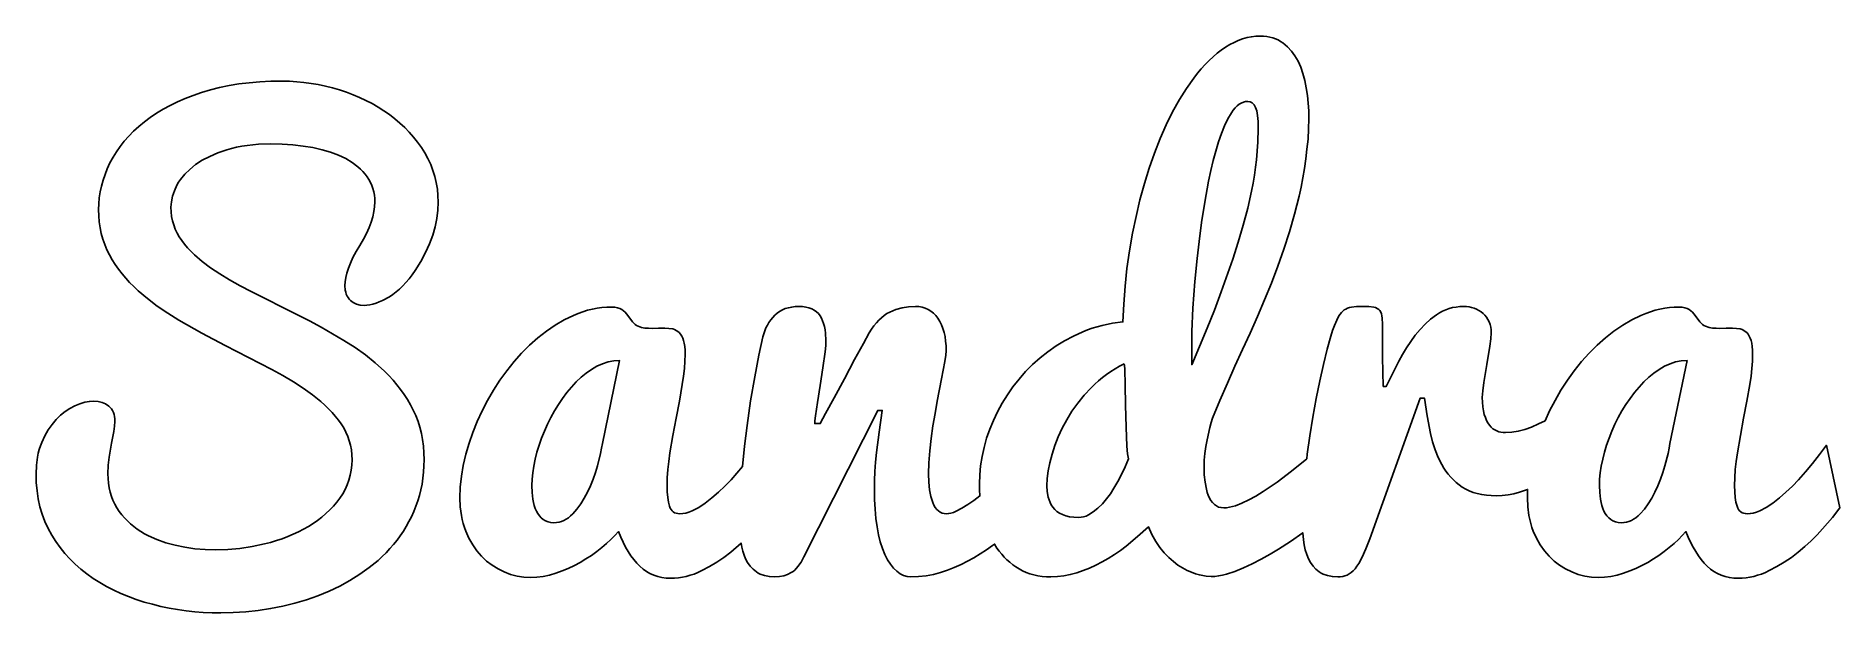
# Model space of a CAD drawing. Header units: millimetres. Extents: x -31.8 to 36.1, y -5.3 to 16.4.
import ezdxf

# ---------------------------------------------------------------- set-up
doc = ezdxf.new("R2010")
doc.units = ezdxf.units.MM
doc.layers.add('LAYER_1', color=18, linetype='CONTINUOUS')

msp = doc.modelspace()

# ---------------------------------------------------------------- linework, layer by layer
at = {"layer": 'LAYER_1'}
for points in [[(14.265, 16.368), (14.387, 16.364), (14.505, 16.352), (14.617, 16.332), (14.726, 16.304), (14.829, 16.267), (14.928, 16.222), (15.023, 16.17), (15.112, 16.109), (15.279, 15.969), (15.429, 15.807), (15.562, 15.624), (15.679, 15.42), (15.78, 15.197), (15.866, 14.957), (15.936, 14.699), (15.992, 14.425), (16.033, 14.139), (16.063, 13.849), (16.081, 13.554), (16.087, 13.254), (16.079, 12.878), (16.055, 12.491), (16.017, 12.12), (15.972, 11.755), (15.919, 11.394), (15.859, 11.039), (15.792, 10.688), (15.717, 10.343), (15.636, 10.003), (15.547, 9.668), (15.353, 9.008), (15.144, 8.356), (14.919, 7.713), (14.678, 7.078), (14.424, 6.449), (14.159, 5.823), (13.884, 5.199), (13.597, 4.578), (13.308, 3.953), (13.023, 3.315), (12.741, 2.665), (12.464, 2.004), (12.411, 1.84), (12.358, 1.644), (12.257, 1.183), (12.214, 0.931), (12.178, 0.675), (12.154, 0.419), (12.146, 0.171), (12.155, -0.128), (12.183, -0.411), (12.232, -0.672), (12.266, -0.792), (12.305, -0.904), (12.351, -1.007), (12.404, -1.098), (12.465, -1.179), (12.533, -1.248), (12.609, -1.304), (12.693, -1.343), (12.786, -1.367), (12.888, -1.375), (12.991, -1.37), (13.098, -1.355), (13.211, -1.33), (13.327, -1.296), (13.572, -1.202), (13.831, -1.079), (14.097, -0.932), (14.365, -0.766), (14.89, -0.411), (15.439, 0.005), (16.011, 0.473), (16.029, 0.638), (16.127, 1.333), (16.24, 2.041), (16.366, 2.739), (16.5, 3.402), (16.638, 4.022), (16.775, 4.589), (16.913, 5.081), (16.982, 5.292), (17.051, 5.479), (17.136, 5.688), (17.22, 5.849), (17.312, 5.973), (17.362, 6.023), (17.416, 6.067), (17.475, 6.103), (17.541, 6.133), (17.613, 6.156), (17.692, 6.172), (17.876, 6.192), (18.1, 6.199), (18.345, 6.192), (18.529, 6.172), (18.6, 6.155), (18.662, 6.127), (18.714, 6.091), (18.756, 6.045), (18.79, 5.989), (18.816, 5.922), (18.835, 5.844), (18.846, 5.754), (18.858, 5.529), (18.862, 5.235), (18.862, 4.287), (18.868, 3.735), (18.884, 3.19), (19, 3.19), (19.477, 4.139), (19.614, 4.396), (19.763, 4.646), (19.922, 4.886), (20.091, 5.118), (20.272, 5.337), (20.465, 5.538), (20.669, 5.721), (20.886, 5.886), (20.999, 5.96), (21.117, 6.023), (21.239, 6.077), (21.365, 6.121), (21.496, 6.155), (21.63, 6.179), (21.77, 6.194), (21.913, 6.199), (22.013, 6.195), (22.112, 6.182), (22.209, 6.16), (22.305, 6.13), (22.397, 6.092), (22.484, 6.047), (22.564, 5.994), (22.639, 5.934), (22.707, 5.867), (22.767, 5.792), (22.821, 5.711), (22.867, 5.622), (22.904, 5.526), (22.93, 5.424), (22.946, 5.317), (22.951, 5.203), (22.938, 4.987), (22.898, 4.7), (22.782, 4.022), (22.665, 3.334), (22.626, 3.028), (22.612, 2.777), (22.617, 2.595), (22.631, 2.428), (22.654, 2.277), (22.686, 2.142), (22.727, 2.021), (22.773, 1.913), (22.825, 1.817), (22.882, 1.734), (22.945, 1.663), (23.012, 1.603), (23.083, 1.554), (23.158, 1.517), (23.236, 1.489), (23.315, 1.469), (23.397, 1.457), (23.481, 1.453), (23.721, 1.466), (23.966, 1.506), (24.214, 1.572), (24.466, 1.665), (24.725, 1.779), (24.972, 1.901), (25.144, 2.274), (25.349, 2.668), (25.572, 3.051), (25.812, 3.423), (26.071, 3.784), (26.345, 4.127), (26.631, 4.448), (26.93, 4.747), (27.242, 5.023), (27.564, 5.274), (27.894, 5.498), (28.234, 5.695), (28.582, 5.865), (28.758, 5.939), (28.935, 6.002), (29.114, 6.056), (29.293, 6.1), (29.473, 6.134), (29.653, 6.158), (29.835, 6.173), (30.017, 6.178), (30.132, 6.172), (30.234, 6.154), (30.323, 6.124), (30.398, 6.082), (30.524, 5.98), (30.626, 5.865), (30.801, 5.627), (30.846, 5.573), (30.896, 5.526), (30.952, 5.488), (31.013, 5.457), (31.141, 5.414), (31.272, 5.389), (31.406, 5.377), (31.542, 5.373), (31.781, 5.378), (32.019, 5.383), (32.173, 5.375), (32.316, 5.352), (32.383, 5.331), (32.445, 5.301), (32.504, 5.262), (32.559, 5.214), (32.609, 5.156), (32.653, 5.087), (32.691, 5.007), (32.724, 4.917), (32.749, 4.813), (32.767, 4.692), (32.778, 4.554), (32.782, 4.398), (32.775, 4.137), (32.755, 3.862), (32.722, 3.573), (32.676, 3.27), (32.565, 2.642), (32.443, 1.999), (32.321, 1.347), (32.21, 0.696), (32.163, 0.374), (32.13, 0.062), (32.11, -0.243), (32.104, -0.538), (32.109, -0.774), (32.126, -0.982), (32.154, -1.163), (32.194, -1.317), (32.22, -1.383), (32.252, -1.44), (32.29, -1.488), (32.336, -1.527), (32.387, -1.558), (32.445, -1.58), (32.51, -1.593), (32.581, -1.598), (32.693, -1.591), (32.808, -1.57), (32.926, -1.535), (33.047, -1.486), (33.292, -1.358), (33.539, -1.195), (33.788, -1.003), (34.037, -0.787), (34.279, -0.556), (34.509, -0.316), (34.769, -0.021), (35.03, 0.293), (35.293, 0.626), (35.557, 0.977), (36.066, -1.375), (35.781, -1.743), (35.414, -2.17), (35.204, -2.395), (34.981, -2.615), (34.746, -2.829), (34.498, -3.038), (34.239, -3.237), (33.971, -3.42), (33.693, -3.587), (33.407, -3.737), (33.261, -3.805), (33.115, -3.863), (32.97, -3.912), (32.824, -3.952), (32.679, -3.983), (32.533, -4.006), (32.387, -4.019), (32.242, -4.023), (32.07, -4.016), (31.907, -3.995), (31.75, -3.96), (31.601, -3.911), (31.459, -3.848), (31.324, -3.77), (31.196, -3.679), (31.076, -3.573), (30.962, -3.454), (30.851, -3.323), (30.745, -3.178), (30.642, -3.021), (30.543, -2.851), (30.449, -2.669), (30.358, -2.473), (30.271, -2.265), (30.137, -2.414), (29.988, -2.564), (29.824, -2.716), (29.646, -2.869), (29.457, -3.019), (29.258, -3.161), (29.051, -3.297), (28.836, -3.425), (28.614, -3.544), (28.387, -3.651), (28.156, -3.748), (27.92, -3.833), (27.681, -3.902), (27.443, -3.952), (27.204, -3.982), (26.966, -3.992), (26.714, -3.979), (26.464, -3.94), (26.218, -3.876), (25.976, -3.785), (25.742, -3.671), (25.521, -3.534), (25.315, -3.374), (25.123, -3.192), (24.947, -2.988), (24.789, -2.763), (24.65, -2.517), (24.53, -2.249), (24.478, -2.108), (24.432, -1.962), (24.394, -1.812), (24.363, -1.657), (24.321, -1.334), (24.307, -0.994), (24.318, -0.681), (24.016, -0.787), (23.8, -0.845), (23.583, -0.887), (23.363, -0.911), (23.142, -0.92), (22.948, -0.915), (22.764, -0.899), (22.589, -0.874), (22.424, -0.839), (22.269, -0.793), (22.123, -0.738), (21.987, -0.672), (21.86, -0.597), (21.742, -0.513), (21.629, -0.422), (21.523, -0.326), (21.423, -0.223), (21.33, -0.114), (21.242, 0.001), (21.162, 0.123), (21.087, 0.251), (20.953, 0.521), (20.838, 0.807), (20.741, 1.109), (20.663, 1.427), (20.539, 2.082), (20.441, 2.746), (20.271, 2.746), (18.375, -2.54), (18.231, -2.918), (18.094, -3.224), (17.961, -3.469), (17.893, -3.572), (17.824, -3.663), (17.754, -3.742), (17.681, -3.808), (17.606, -3.861), (17.528, -3.902), (17.446, -3.932), (17.361, -3.953), (17.271, -3.966), (17.178, -3.971), (16.971, -3.959), (16.786, -3.924), (16.622, -3.866), (16.548, -3.829), (16.479, -3.785), (16.354, -3.685), (16.244, -3.568), (16.15, -3.436), (16.071, -3.287), (16.005, -3.126), (15.952, -2.954), (15.91, -2.771), (15.88, -2.578), (15.857, -2.314), (15.399, -2.637), (14.943, -2.932), (14.628, -3.122), (14.297, -3.308), (13.96, -3.483), (13.629, -3.637), (13.305, -3.767), (12.988, -3.87), (12.835, -3.909), (12.688, -3.937), (12.546, -3.954), (12.411, -3.96), (12.227, -3.944), (11.971, -3.896), (11.822, -3.856), (11.667, -3.8), (11.505, -3.727), (11.336, -3.637), (11.164, -3.528), (10.992, -3.397), (10.819, -3.245), (10.647, -3.07), (10.481, -2.869), (10.326, -2.638), (10.182, -2.377), (10.049, -2.085), (9.645, -2.457), (9.217, -2.811), (8.995, -2.977), (8.77, -3.132), (8.54, -3.276), (8.306, -3.409), (8.07, -3.53), (7.832, -3.638), (7.593, -3.734), (7.353, -3.817), (7.111, -3.884), (6.869, -3.932), (6.627, -3.961), (6.384, -3.971), (6.214, -3.966), (6.051, -3.952), (5.893, -3.929), (5.741, -3.896), (5.595, -3.855), (5.455, -3.804), (5.32, -3.743), (5.192, -3.674), (5.069, -3.597), (4.951, -3.513), (4.838, -3.424), (4.731, -3.328), (4.629, -3.227), (4.532, -3.119), (4.441, -3.005), (4.355, -2.885), (4.264, -2.736), (4.185, -2.795), (3.958, -2.955), (3.726, -3.106), (3.489, -3.249), (3.248, -3.383), (3.002, -3.506), (2.75, -3.618), (2.493, -3.718), (2.231, -3.806), (1.963, -3.878), (1.688, -3.929), (1.407, -3.96), (1.119, -3.971), (0.976, -3.957), (0.839, -3.918), (0.708, -3.852), (0.582, -3.76), (0.463, -3.642), (0.349, -3.497), (0.241, -3.326), (0.139, -3.128), (0.046, -2.906), (-0.035, -2.659), (-0.103, -2.387), (-0.159, -2.092), (-0.203, -1.772), (-0.234, -1.427), (-0.252, -1.058), (-0.258, -0.665), (-0.253, -0.341), (-0.237, -0.005), (-0.211, 0.345), (-0.174, 0.706), (-0.078, 1.47), (0.038, 2.29), (-0.131, 2.29), (-2.907, -3.218), (-3.016, -3.418), (-3.132, -3.584), (-3.254, -3.715), (-3.318, -3.768), (-3.383, -3.812), (-3.521, -3.881), (-3.669, -3.931), (-3.828, -3.961), (-3.998, -3.971), (-4.204, -3.959), (-4.39, -3.924), (-4.554, -3.866), (-4.628, -3.829), (-4.697, -3.785), (-4.822, -3.685), (-4.931, -3.568), (-5.026, -3.436), (-5.105, -3.287), (-5.161, -3.151), (-5.208, -3.008), (-5.245, -2.857), (-5.273, -2.698), (-5.661, -3.038), (-5.92, -3.237), (-6.188, -3.42), (-6.465, -3.587), (-6.752, -3.737), (-6.898, -3.805), (-7.043, -3.863), (-7.189, -3.912), (-7.335, -3.952), (-7.48, -3.983), (-7.626, -4.006), (-7.772, -4.019), (-7.917, -4.023), (-8.088, -4.016), (-8.252, -3.995), (-8.409, -3.96), (-8.558, -3.911), (-8.7, -3.848), (-8.835, -3.77), (-8.962, -3.679), (-9.083, -3.573), (-9.197, -3.454), (-9.308, -3.323), (-9.414, -3.178), (-9.517, -3.021), (-9.616, -2.851), (-9.71, -2.669), (-9.801, -2.473), (-9.888, -2.265), (-10.022, -2.414), (-10.171, -2.564), (-10.335, -2.716), (-10.513, -2.869), (-10.702, -3.019), (-10.901, -3.161), (-11.108, -3.297), (-11.323, -3.425), (-11.545, -3.544), (-11.772, -3.651), (-12.003, -3.748), (-12.239, -3.833), (-12.478, -3.902), (-12.716, -3.952), (-12.954, -3.982), (-13.193, -3.992), (-13.445, -3.979), (-13.695, -3.94), (-13.941, -3.876), (-14.183, -3.785), (-14.417, -3.671), (-14.637, -3.534), (-14.844, -3.374), (-15.036, -3.192), (-15.212, -2.988), (-15.37, -2.763), (-15.509, -2.517), (-15.629, -2.249), (-15.681, -2.108), (-15.727, -1.962), (-15.765, -1.812), (-15.796, -1.657), (-15.838, -1.334), (-15.852, -0.994), (-15.838, -0.594), (-15.796, -0.189), (-15.727, 0.222), (-15.629, 0.638), (-15.507, 1.054), (-15.364, 1.465), (-15.2, 1.872), (-15.015, 2.274), (-14.81, 2.668), (-14.587, 3.051), (-14.346, 3.423), (-14.088, 3.784), (-13.814, 4.127), (-13.528, 4.448), (-13.229, 4.747), (-12.917, 5.023), (-12.595, 5.274), (-12.265, 5.498), (-11.925, 5.695), (-11.577, 5.865), (-11.401, 5.939), (-11.223, 6.002), (-11.045, 6.056), (-10.866, 6.1), (-10.686, 6.134), (-10.506, 6.158), (-10.324, 6.173), (-10.142, 6.178), (-10.027, 6.172), (-9.925, 6.154), (-9.836, 6.124), (-9.761, 6.082), (-9.635, 5.98), (-9.533, 5.865), (-9.358, 5.627), (-9.313, 5.573), (-9.263, 5.526), (-9.207, 5.488), (-9.146, 5.457), (-9.018, 5.414), (-8.887, 5.389), (-8.753, 5.377), (-8.616, 5.373), (-8.378, 5.378), (-8.14, 5.383), (-7.986, 5.375), (-7.843, 5.352), (-7.776, 5.331), (-7.713, 5.301), (-7.654, 5.262), (-7.6, 5.214), (-7.55, 5.156), (-7.506, 5.087), (-7.467, 5.007), (-7.435, 4.917), (-7.41, 4.813), (-7.392, 4.692), (-7.381, 4.554), (-7.377, 4.398), (-7.384, 4.137), (-7.404, 3.862), (-7.437, 3.573), (-7.483, 3.27), (-7.594, 2.642), (-7.716, 1.999), (-7.838, 1.347), (-7.949, 0.696), (-7.995, 0.374), (-8.029, 0.062), (-8.048, -0.243), (-8.055, -0.538), (-8.049, -0.774), (-8.033, -0.982), (-8.004, -1.163), (-7.965, -1.317), (-7.939, -1.383), (-7.907, -1.44), (-7.868, -1.488), (-7.823, -1.527), (-7.772, -1.558), (-7.714, -1.58), (-7.649, -1.593), (-7.578, -1.598), (-7.466, -1.591), (-7.351, -1.57), (-7.233, -1.535), (-7.112, -1.486), (-6.867, -1.358), (-6.62, -1.195), (-6.371, -1.003), (-6.122, -0.787), (-5.879, -0.556), (-5.65, -0.316), (-5.225, 0.18), (-5.144, 0.947), (-5.047, 1.723), (-4.912, 2.654), (-4.761, 3.551), (-4.604, 4.366), (-4.453, 5.055), (-4.421, 5.174), (-4.382, 5.289), (-4.335, 5.398), (-4.283, 5.502), (-4.223, 5.602), (-4.156, 5.696), (-4.083, 5.786), (-4.003, 5.871), (-3.916, 5.948), (-3.821, 6.014), (-3.719, 6.071), (-3.61, 6.117), (-3.493, 6.153), (-3.369, 6.178), (-3.237, 6.194), (-3.097, 6.199), (-2.96, 6.194), (-2.833, 6.177), (-2.718, 6.15), (-2.613, 6.112), (-2.519, 6.062), (-2.436, 6.002), (-2.364, 5.931), (-2.303, 5.849), (-2.251, 5.758), (-2.206, 5.66), (-2.167, 5.554), (-2.136, 5.442), (-2.112, 5.321), (-2.094, 5.194), (-2.08, 4.917), (-2.088, 4.73), (-2.112, 4.488), (-2.192, 3.895), (-2.292, 3.228), (-2.393, 2.592), (-2.472, 2.084), (-2.496, 1.902), (-2.504, 1.792), (-2.292, 1.792), (-2.091, 2.168), (-1.773, 2.767), (-1.387, 3.482), (-1, 4.202), (-0.672, 4.811), (-0.449, 5.203), (-0.363, 5.341), (-0.274, 5.467), (-0.181, 5.582), (-0.086, 5.685), (0.012, 5.778), (0.113, 5.859), (0.217, 5.929), (0.324, 5.987), (0.547, 6.08), (0.782, 6.146), (1.029, 6.186), (1.288, 6.199), (1.417, 6.192), (1.539, 6.171), (1.655, 6.136), (1.764, 6.088), (1.865, 6.025), (1.961, 5.949), (2.049, 5.858), (2.13, 5.754), (2.204, 5.638), (2.267, 5.51), (2.321, 5.373), (2.365, 5.224), (2.399, 5.065), (2.423, 4.896), (2.438, 4.716), (2.443, 4.525), (2.431, 4.369), (2.395, 4.133), (2.273, 3.477), (2.109, 2.64), (2.023, 2.179), (1.945, 1.707), (1.877, 1.233), (1.823, 0.765), (1.787, 0.317), (1.775, -0.093), (1.786, -0.407), (1.817, -0.692), (1.868, -0.947), (1.94, -1.174), (1.984, -1.273), (2.033, -1.359), (2.089, -1.432), (2.15, -1.492), (2.217, -1.538), (2.29, -1.571), (2.369, -1.591), (2.453, -1.598), (2.536, -1.592), (2.624, -1.574), (2.719, -1.544), (2.819, -1.502), (3.033, -1.392), (3.264, -1.253), (3.487, -1.101), (3.715, -0.927), (3.698, -0.702), (3.693, -0.475), (3.704, -0.135), (3.737, 0.207), (3.791, 0.551), (3.868, 0.897), (3.965, 1.241), (4.082, 1.58), (4.219, 1.914), (4.376, 2.242), (4.552, 2.564), (4.746, 2.875), (4.957, 3.178), (5.186, 3.471), (5.433, 3.752), (5.695, 4.017), (5.973, 4.266), (6.267, 4.499), (6.576, 4.714), (6.897, 4.911), (7.232, 5.088), (7.581, 5.246), (7.759, 5.316), (7.941, 5.38), (8.126, 5.437), (8.314, 5.487), (8.699, 5.565), (9.095, 5.616), (9.123, 6.292), (9.172, 6.964), (9.244, 7.632), (9.339, 8.296), (9.454, 8.951), (9.585, 9.589), (9.734, 10.211), (9.9, 10.818), (10.083, 11.405), (10.28, 11.97), (10.493, 12.512), (10.721, 13.032), (10.963, 13.523), (11.215, 13.98), (11.479, 14.402), (11.754, 14.79), (11.896, 14.97), (12.04, 15.141), (12.186, 15.301), (12.334, 15.451), (12.485, 15.591), (12.638, 15.721), (12.794, 15.84), (12.951, 15.95), (13.111, 16.048), (13.272, 16.133), (13.434, 16.205), (13.597, 16.264), (13.762, 16.31), (13.929, 16.342), (14.096, 16.362)], [(-22.536, 14.674), (-22.261, 14.668), (-21.988, 14.653), (-21.716, 14.627), (-21.446, 14.591), (-21.177, 14.545), (-20.91, 14.489), (-20.645, 14.422), (-20.38, 14.345), (-20.12, 14.259), (-19.867, 14.164), (-19.622, 14.06), (-19.383, 13.948), (-19.152, 13.827), (-18.927, 13.698), (-18.71, 13.56), (-18.5, 13.413), (-18.298, 13.258), (-18.107, 13.096), (-17.926, 12.927), (-17.754, 12.751), (-17.593, 12.567), (-17.442, 12.376), (-17.301, 12.178), (-17.171, 11.972), (-17.053, 11.76), (-16.95, 11.543), (-16.864, 11.319), (-16.793, 11.09), (-16.738, 10.856), (-16.699, 10.616), (-16.675, 10.37), (-16.667, 10.118), (-16.68, 9.815), (-16.719, 9.507), (-16.784, 9.195), (-16.874, 8.879), (-16.993, 8.558), (-17.143, 8.23), (-17.324, 7.896), (-17.536, 7.555), (-17.648, 7.393), (-17.763, 7.243), (-17.881, 7.103), (-18.001, 6.974), (-18.123, 6.855), (-18.248, 6.747), (-18.375, 6.651), (-18.505, 6.564), (-18.761, 6.423), (-18.884, 6.368), (-19.004, 6.322), (-19.121, 6.287), (-19.235, 6.262), (-19.346, 6.246), (-19.453, 6.241), (-19.605, 6.253), (-19.742, 6.288), (-19.865, 6.346), (-19.972, 6.427), (-20.02, 6.476), (-20.06, 6.531), (-20.095, 6.592), (-20.123, 6.658), (-20.145, 6.731), (-20.161, 6.809), (-20.174, 6.983), (-20.166, 7.127), (-20.142, 7.283), (-20.102, 7.453), (-20.047, 7.634), (-19.972, 7.829), (-19.874, 8.038), (-19.755, 8.261), (-19.612, 8.498), (-19.479, 8.727), (-19.363, 8.949), (-19.267, 9.164), (-19.189, 9.372), (-19.128, 9.572), (-19.085, 9.765), (-19.059, 9.951), (-19.051, 10.129), (-19.055, 10.262), (-19.069, 10.391), (-19.092, 10.516), (-19.124, 10.636), (-19.165, 10.753), (-19.215, 10.865), (-19.274, 10.973), (-19.342, 11.077), (-19.418, 11.177), (-19.502, 11.273), (-19.592, 11.364), (-19.689, 11.452), (-19.904, 11.614), (-20.147, 11.76), (-20.417, 11.89), (-20.713, 12.001), (-21.034, 12.096), (-21.381, 12.174), (-21.75, 12.234), (-22.136, 12.277), (-22.539, 12.303), (-22.96, 12.311), (-23.421, 12.298), (-23.851, 12.257), (-24.054, 12.226), (-24.25, 12.189), (-24.438, 12.145), (-24.618, 12.094), (-24.955, 11.978), (-25.264, 11.845), (-25.543, 11.697), (-25.793, 11.533), (-26.014, 11.356), (-26.204, 11.169), (-26.363, 10.972), (-26.432, 10.869), (-26.493, 10.765), (-26.592, 10.553), (-26.663, 10.344), (-26.706, 10.135), (-26.72, 9.928), (-26.714, 9.755), (-26.695, 9.587), (-26.663, 9.424), (-26.618, 9.266), (-26.561, 9.112), (-26.491, 8.962), (-26.408, 8.818), (-26.312, 8.678), (-26.206, 8.541), (-26.092, 8.407), (-25.969, 8.276), (-25.838, 8.147), (-25.552, 7.896), (-25.232, 7.656), (-24.884, 7.423), (-24.514, 7.196), (-24.122, 6.975), (-23.707, 6.76), (-21.959, 5.886), (-21.514, 5.657), (-21.074, 5.42), (-20.64, 5.175), (-20.211, 4.922), (-19.796, 4.657), (-19.403, 4.376), (-19.033, 4.077), (-18.685, 3.763), (-18.521, 3.598), (-18.366, 3.429), (-18.218, 3.254), (-18.079, 3.074), (-17.948, 2.889), (-17.825, 2.698), (-17.711, 2.502), (-17.605, 2.301), (-17.509, 2.093), (-17.426, 1.878), (-17.356, 1.656), (-17.299, 1.427), (-17.254, 1.19), (-17.222, 0.946), (-17.203, 0.695), (-17.197, 0.436), (-17.202, 0.2), (-17.216, -0.031), (-17.24, -0.257), (-17.274, -0.479), (-17.317, -0.695), (-17.37, -0.907), (-17.432, -1.115), (-17.504, -1.317), (-17.585, -1.514), (-17.672, -1.707), (-17.767, -1.894), (-17.868, -2.076), (-17.977, -2.253), (-18.093, -2.424), (-18.216, -2.591), (-18.346, -2.752), (-18.483, -2.909), (-18.626, -3.061), (-18.775, -3.208), (-18.93, -3.351), (-19.259, -3.622), (-19.612, -3.875), (-19.985, -4.108), (-20.372, -4.32), (-20.774, -4.511), (-21.191, -4.68), (-21.62, -4.83), (-22.059, -4.96), (-22.51, -5.071), (-22.97, -5.162), (-23.437, -5.234), (-23.905, -5.285), (-24.375, -5.316), (-24.845, -5.326), (-25.175, -5.321), (-25.503, -5.306), (-25.828, -5.281), (-26.151, -5.246), (-26.472, -5.2), (-26.79, -5.145), (-27.106, -5.079), (-27.419, -5.003), (-27.728, -4.917), (-28.027, -4.821), (-28.318, -4.715), (-28.601, -4.598), (-28.874, -4.471), (-29.14, -4.334), (-29.396, -4.187), (-29.644, -4.029), (-29.882, -3.861), (-30.107, -3.683), (-30.321, -3.494), (-30.522, -3.295), (-30.711, -3.086), (-30.888, -2.867), (-31.054, -2.637), (-31.207, -2.397), (-31.344, -2.147), (-31.464, -1.887), (-31.565, -1.616), (-31.647, -1.334), (-31.712, -1.042), (-31.758, -0.74), (-31.785, -0.427), (-31.794, -0.104), (-31.781, 0.225), (-31.74, 0.533), (-31.71, 0.679), (-31.672, 0.821), (-31.628, 0.957), (-31.577, 1.088), (-31.462, 1.334), (-31.334, 1.559), (-31.192, 1.763), (-31.037, 1.946), (-30.872, 2.107), (-30.699, 2.248), (-30.52, 2.367), (-30.333, 2.465), (-30.145, 2.541), (-29.964, 2.596), (-29.79, 2.629), (-29.623, 2.64), (-29.46, 2.628), (-29.312, 2.593), (-29.177, 2.535), (-29.056, 2.454), (-29.003, 2.405), (-28.956, 2.349), (-28.917, 2.286), (-28.885, 2.217), (-28.86, 2.142), (-28.843, 2.06), (-28.832, 1.972), (-28.828, 1.877), (-28.839, 1.692), (-28.871, 1.496), (-28.961, 1.056), (-29.051, 0.532), (-29.083, 0.232), (-29.093, -0.093), (-29.088, -0.276), (-29.072, -0.452), (-29.046, -0.621), (-29.008, -0.785), (-28.961, -0.942), (-28.903, -1.092), (-28.834, -1.237), (-28.754, -1.375), (-28.666, -1.507), (-28.571, -1.633), (-28.469, -1.754), (-28.36, -1.868), (-28.244, -1.976), (-28.121, -2.078), (-27.991, -2.175), (-27.854, -2.265), (-27.711, -2.35), (-27.562, -2.429), (-27.25, -2.57), (-26.916, -2.688), (-26.561, -2.784), (-26.193, -2.858), (-25.817, -2.911), (-25.435, -2.943), (-25.047, -2.954), (-24.586, -2.94), (-24.125, -2.898), (-23.664, -2.828), (-23.203, -2.731), (-22.976, -2.672), (-22.754, -2.607), (-22.539, -2.534), (-22.329, -2.456), (-22.126, -2.37), (-21.928, -2.278), (-21.737, -2.18), (-21.551, -2.074), (-21.372, -1.963), (-21.203, -1.845), (-21.041, -1.721), (-20.889, -1.591), (-20.745, -1.455), (-20.609, -1.313), (-20.483, -1.164), (-20.364, -1.01), (-20.258, -0.849), (-20.165, -0.683), (-20.087, -0.511), (-20.023, -0.333), (-19.973, -0.149), (-19.937, 0.04), (-19.916, 0.235), (-19.909, 0.436), (-19.915, 0.622), (-19.934, 0.802), (-19.966, 0.978), (-20.011, 1.149), (-20.068, 1.314), (-20.138, 1.475), (-20.221, 1.631), (-20.317, 1.782), (-20.423, 1.928), (-20.537, 2.073), (-20.66, 2.214), (-20.791, 2.352), (-20.93, 2.488), (-21.077, 2.621), (-21.397, 2.878), (-21.745, 3.126), (-22.116, 3.367), (-22.51, 3.6), (-22.928, 3.826), (-24.676, 4.727), (-25.558, 5.194), (-26.424, 5.685), (-26.841, 5.943), (-27.235, 6.214), (-27.606, 6.497), (-27.954, 6.792), (-28.118, 6.945), (-28.274, 7.103), (-28.422, 7.265), (-28.561, 7.432), (-28.692, 7.603), (-28.814, 7.778), (-28.929, 7.958), (-29.035, 8.143), (-29.131, 8.333), (-29.213, 8.529), (-29.283, 8.732), (-29.341, 8.941), (-29.385, 9.157), (-29.417, 9.379), (-29.436, 9.608), (-29.443, 9.843), (-29.436, 10.065), (-29.416, 10.286), (-29.382, 10.507), (-29.336, 10.726), (-29.275, 10.945), (-29.201, 11.163), (-29.114, 11.38), (-29.014, 11.596), (-28.9, 11.809), (-28.772, 12.017), (-28.631, 12.218), (-28.476, 12.415), (-28.308, 12.605), (-28.126, 12.79), (-27.93, 12.969), (-27.721, 13.143), (-27.499, 13.31), (-27.263, 13.468), (-27.014, 13.619), (-26.751, 13.761), (-26.475, 13.896), (-26.185, 14.022), (-25.882, 14.14), (-25.566, 14.25), (-25.236, 14.349), (-24.892, 14.435), (-24.534, 14.508), (-24.162, 14.568), (-23.776, 14.614), (-23.377, 14.647), (-22.963, 14.667)], [(14.117, 11.718), (14.164, 12.383), (14.18, 12.894), (14.174, 13.158), (14.155, 13.379), (14.124, 13.555), (14.079, 13.688), (14.024, 13.786), (13.956, 13.855), (13.878, 13.897), (13.788, 13.911), (13.704, 13.904), (13.623, 13.884), (13.543, 13.851), (13.465, 13.804), (13.389, 13.743), (13.315, 13.67), (13.244, 13.582), (13.174, 13.482), (13.04, 13.252), (12.914, 12.993), (12.796, 12.704), (12.686, 12.385), (12.584, 12.043), (12.488, 11.684), (12.398, 11.307), (12.316, 10.913), (12.17, 10.121), (12.051, 9.356), (11.956, 8.641), (11.881, 8), (11.797, 7.142), (11.728, 6.141), (11.691, 5.261), (11.68, 4.568), (11.68, 4.112), (11.68, 4.006), (11.976, 4.694), (12.26, 5.381), (12.532, 6.066), (12.792, 6.75), (13.221, 7.973), (13.429, 8.616), (13.619, 9.26), (13.787, 9.901), (13.931, 10.532), (13.992, 10.84), (14.044, 11.141), (14.085, 11.433)], [(-13.14, -0.538), (-13.131, -0.799), (-13.103, -1.052), (-13.081, -1.173), (-13.051, -1.288), (-13.014, -1.396), (-12.97, -1.497), (-12.919, -1.59), (-12.859, -1.674), (-12.792, -1.749), (-12.716, -1.815), (-12.631, -1.868), (-12.536, -1.906), (-12.43, -1.929), (-12.314, -1.937), (-12.217, -1.931), (-12.122, -1.915), (-12.03, -1.889), (-11.94, -1.852), (-11.853, -1.804), (-11.767, -1.746), (-11.684, -1.677), (-11.604, -1.598), (-11.45, -1.42), (-11.307, -1.224), (-11.175, -1.012), (-11.053, -0.782), (-10.942, -0.542), (-10.842, -0.297), (-10.754, -0.049), (-10.677, 0.203), (-10.559, 0.669), (-10.519, 0.871), (-10.491, 1.051), (-9.845, 4.165), (-10.061, 4.151), (-10.274, 4.111), (-10.485, 4.043), (-10.693, 3.948), (-10.896, 3.83), (-11.094, 3.692), (-11.286, 3.536), (-11.471, 3.36), (-11.65, 3.168), (-11.822, 2.963), (-11.987, 2.744), (-12.144, 2.513), (-12.292, 2.271), (-12.43, 2.024), (-12.557, 1.771), (-12.674, 1.511), (-12.779, 1.249), (-12.871, 0.986), (-12.951, 0.722), (-13.018, 0.457), (-13.071, 0.197), (-13.109, -0.056), (-13.132, -0.301)], [(27.019, -0.538), (27.028, -0.799), (27.056, -1.052), (27.078, -1.173), (27.108, -1.288), (27.145, -1.396), (27.189, -1.497), (27.24, -1.59), (27.3, -1.674), (27.367, -1.749), (27.443, -1.815), (27.528, -1.868), (27.623, -1.906), (27.729, -1.929), (27.845, -1.937), (27.942, -1.931), (28.037, -1.915), (28.129, -1.889), (28.219, -1.852), (28.306, -1.804), (28.392, -1.746), (28.475, -1.677), (28.555, -1.598), (28.709, -1.42), (28.852, -1.224), (28.984, -1.012), (29.106, -0.782), (29.217, -0.542), (29.317, -0.297), (29.405, -0.049), (29.482, 0.203), (29.6, 0.669), (29.64, 0.871), (29.667, 1.051), (30.314, 4.165), (30.098, 4.151), (29.885, 4.111), (29.674, 4.043), (29.466, 3.948), (29.263, 3.83), (29.065, 3.692), (28.873, 3.536), (28.688, 3.36), (28.508, 3.168), (28.337, 2.963), (28.172, 2.744), (28.015, 2.513), (27.867, 2.271), (27.729, 2.024), (27.602, 1.771), (27.485, 1.511), (27.38, 1.249), (27.288, 0.986), (27.208, 0.722), (27.141, 0.457), (27.088, 0.197), (27.05, -0.056), (27.027, -0.301)], [(9.138, 4.038), (8.965, 3.95), (8.798, 3.855), (8.635, 3.753), (8.477, 3.645), (8.324, 3.529), (8.175, 3.407), (8.032, 3.278), (7.893, 3.143), (7.632, 2.859), (7.393, 2.564), (7.176, 2.258), (6.982, 1.94), (6.81, 1.617), (6.66, 1.292), (6.532, 0.965), (6.426, 0.638), (6.342, 0.317), (6.283, 0.013), (6.247, -0.276), (6.235, -0.549), (6.247, -0.761), (6.283, -0.973), (6.312, -1.076), (6.35, -1.174), (6.399, -1.267), (6.458, -1.354), (6.528, -1.435), (6.611, -1.508), (6.708, -1.572), (6.818, -1.629), (6.943, -1.676), (7.085, -1.709), (7.245, -1.729), (7.422, -1.735), (7.517, -1.729), (7.611, -1.712), (7.705, -1.682), (7.798, -1.64), (7.979, -1.53), (8.153, -1.391), (8.318, -1.227), (8.476, -1.041), (8.623, -0.842), (8.756, -0.634), (8.901, -0.382), (9.04, -0.115), (9.172, 0.169), (9.297, 0.468), (9.268, 0.66), (9.244, 0.939), (9.212, 1.66), (9.191, 2.481), (9.175, 3.254), (9.159, 3.826), (9.148, 3.99)]]:
    msp.add_lwpolyline(points, close=True, dxfattribs=at)

doc.saveas('drawing.dxf')
